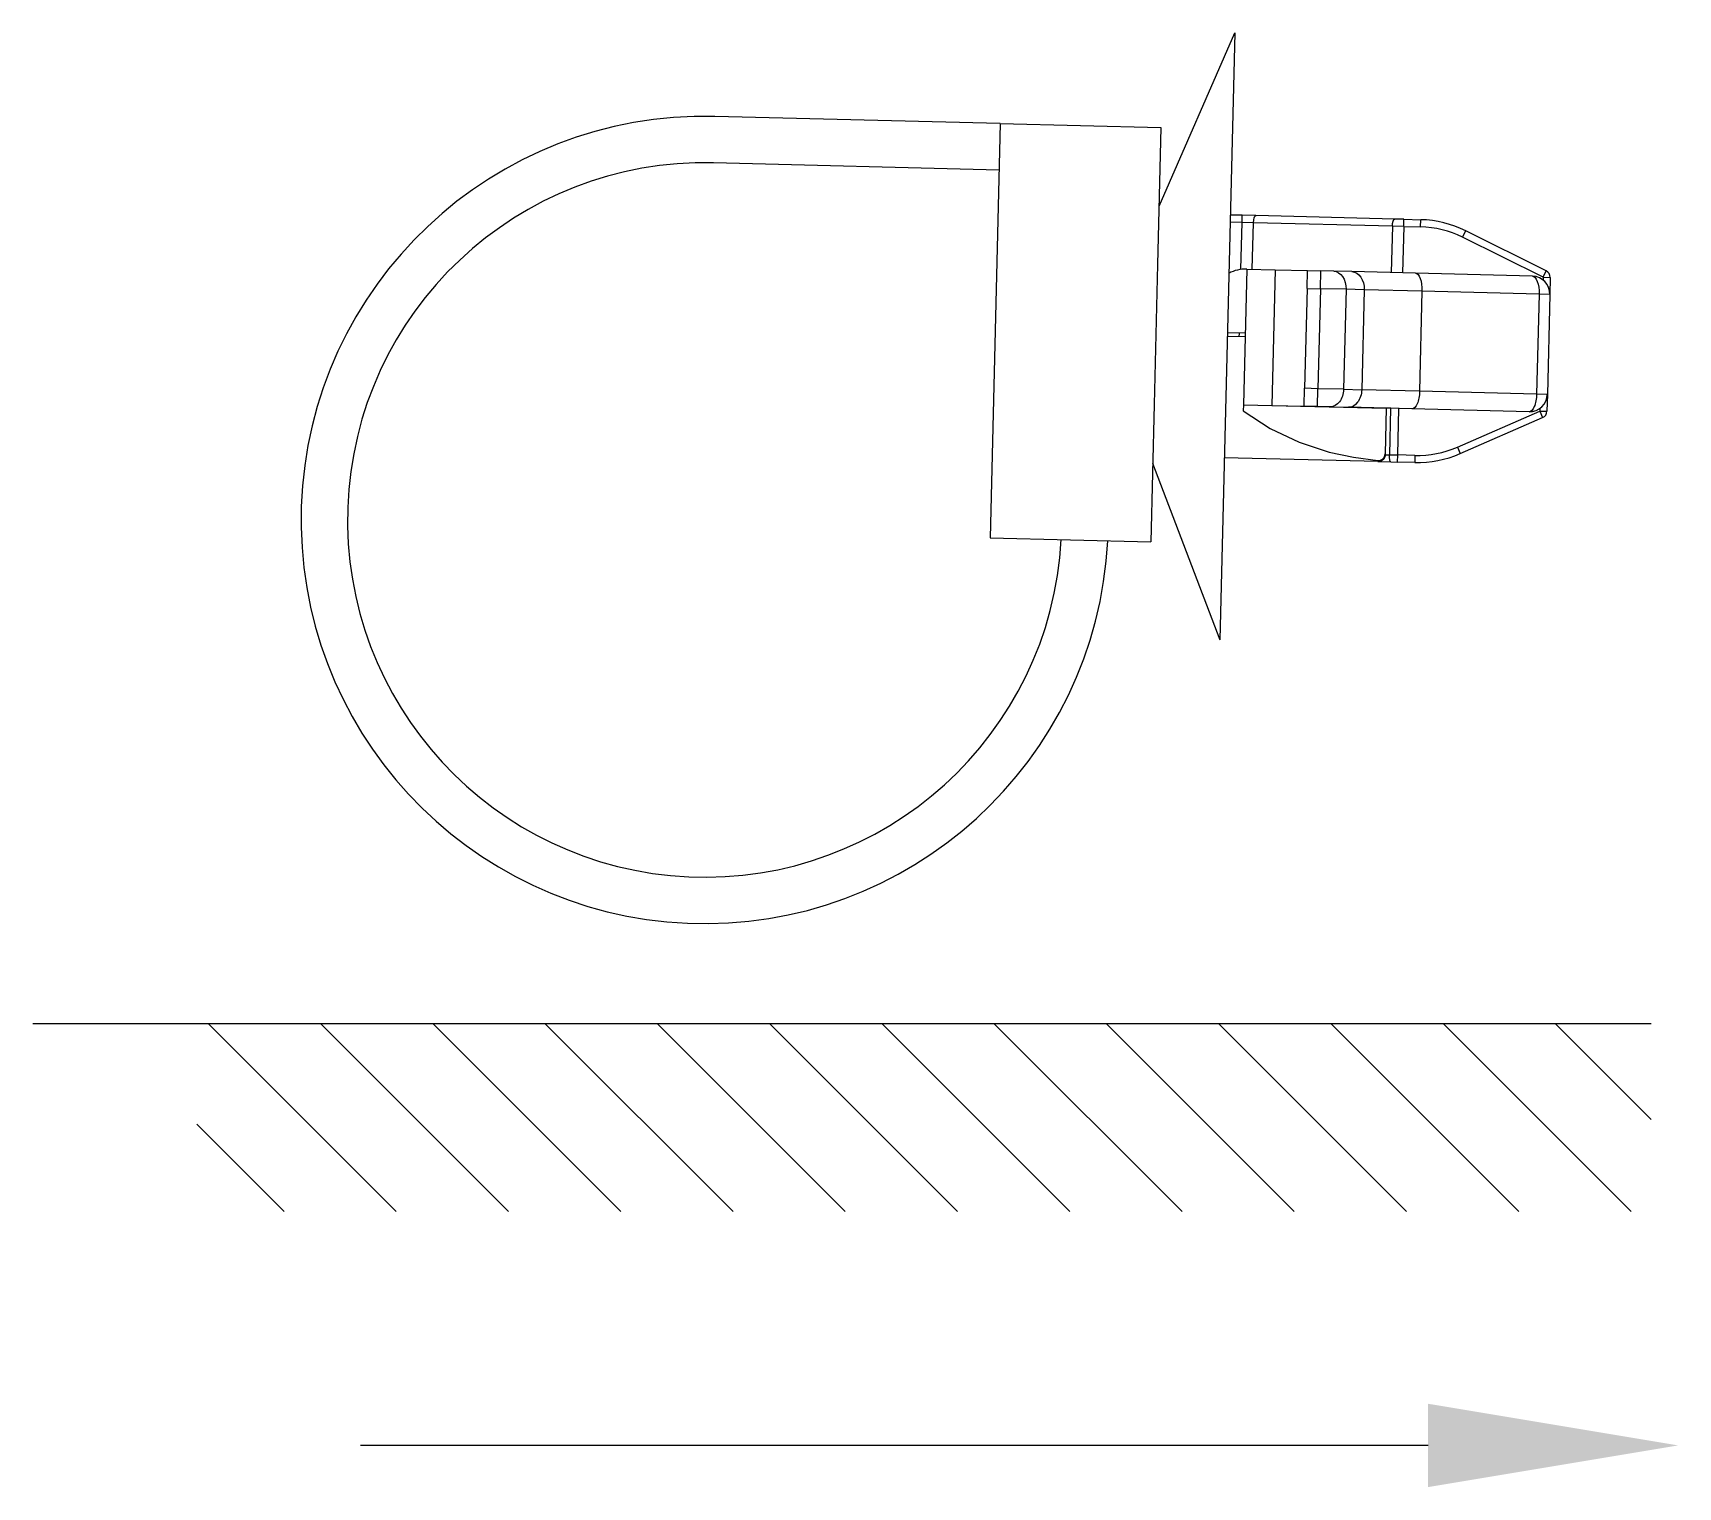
# Model space of a CAD drawing. Header units: inches. Extents: x 47316 to 59086, y 3141 to 11743.
# Drawn here: x 53176.23 to 53199.26, y 5782.88 to 5803.24 of the extents above; entities that cross this region are included whole.
import ezdxf

# ---------------------------------------------------------------- set-up
doc = ezdxf.new("R2010")
doc.units = ezdxf.units.IN
doc.header["$MEASUREMENT"] = 0

msp = doc.modelspace()

# ---------------------------------------------------------------- linework, layer by layer
at = {"color": 0, "linetype": 'ByBlock', "lineweight": -3, "ltscale": 0.132311}
for p, q in [((53191.996, 5800.815), (53193.056, 5803.239)), ((53191.906, 5797.216), (53192.845, 5794.742))]:
    msp.add_line(p, q, dxfattribs=at)
at = {"color": 0, "linetype": 'ByBlock', "lineweight": -3, "ltscale": 0.425}
msp.add_line((53193.056, 5803.239), (53192.845, 5794.742), dxfattribs=at)
at = {"color": 0, "linetype": 'ByBlock', "lineweight": -3, "ltscale": 0.2}
for p, q in [((53189.773, 5801.97), (53185.775, 5802.069)), ((53189.757, 5801.32), (53185.759, 5801.419))]:
    msp.add_line(p, q, dxfattribs=at)
at = {"color": 0, "linetype": 'ByBlock', "lineweight": -3, "ltscale": 0.289999}
msp.add_line((53189.773, 5801.97), (53189.63, 5796.172), dxfattribs=at)
at = {"color": 0, "linetype": 'ByBlock', "lineweight": -3, "ltscale": 0.1125}
for p, q in [((53189.773, 5801.97), (53192.023, 5801.914)), ((53189.63, 5796.172), (53191.879, 5796.116))]:
    msp.add_line(p, q, dxfattribs=at)
at = {"color": 0, "linetype": 'ByBlock', "lineweight": -3, "ltscale": 0.096026}
for p, q in [((53192.023, 5801.914), (53191.975, 5799.995)), ((53191.927, 5798.036), (53191.879, 5796.116))]:
    msp.add_line(p, q, dxfattribs=at)
at = {"color": 0, "linetype": 'ByBlock', "lineweight": -3, "ltscale": 0.008443}
for p, q in [((53193.159, 5800.586), (53192.99, 5800.59)), ((53193.162, 5800.686), (53192.993, 5800.69))]:
    msp.add_line(p, q, dxfattribs=at)
at = {"color": 0, "linetype": 'ByBlock', "lineweight": -3, "ltscale": 0.032832}
msp.add_line((53193.143, 5799.93), (53193.159, 5800.586), dxfattribs=at)
at = {"color": 0, "linetype": 'ByBlock', "lineweight": -3, "ltscale": 0.005}
for p, q in [((53193.159, 5800.586), (53193.162, 5800.686)), ((53195.421, 5800.53), (53195.423, 5800.63)), ((53195.657, 5800.524), (53195.659, 5800.624)), ((53196.245, 5800.378), (53196.29, 5800.468)), ((53197.372, 5799.818), (53197.417, 5799.907)), ((53197.372, 5799.818), (53197.472, 5799.815)), ((53197.326, 5797.946), (53197.426, 5797.943)), ((53197.326, 5797.946), (53197.366, 5797.854)), ((53195.333, 5797.331), (53195.331, 5797.231)), ((53195.577, 5797.325), (53195.575, 5797.225)), ((53196.173, 5797.442), (53196.213, 5797.35))]:
    msp.add_line(p, q, dxfattribs=at)
at = {"color": 0, "linetype": 'ByBlock', "lineweight": -3, "ltscale": 0.007906}
msp.add_line((53193.317, 5800.582), (53193.159, 5800.586), dxfattribs=at)
at = {"color": 0, "linetype": 'ByBlock', "lineweight": -3, "ltscale": 0.009488}
msp.add_line((53193.351, 5800.681), (53193.162, 5800.686), dxfattribs=at)
at = {"color": 0, "linetype": 'ByBlock', "lineweight": -3, "ltscale": 0.0325}
for p, q in [((53193.301, 5799.932), (53193.317, 5800.582)), ((53195.263, 5800.534), (53195.246, 5799.884)), ((53195.421, 5800.53), (53195.405, 5799.88)), ((53195.238, 5797.984), (53195.222, 5797.334)), ((53195.35, 5797.981), (53195.333, 5797.331))]:
    msp.add_line(p, q, dxfattribs=at)
at = {"color": 0, "linetype": 'ByBlock', "lineweight": -3, "ltscale": 0.097302}
for p, q in [((53195.263, 5800.534), (53193.317, 5800.582)), ((53195.297, 5800.633), (53193.351, 5800.681))]:
    msp.add_line(p, q, dxfattribs=at)
at = {"color": 0, "linetype": 'ByBlock', "lineweight": -3, "ltscale": 0.007907}
msp.add_line((53195.421, 5800.53), (53195.263, 5800.534), dxfattribs=at)
at = {"color": 0, "linetype": 'ByBlock', "lineweight": -3, "ltscale": 0.006325}
msp.add_line((53195.423, 5800.63), (53195.297, 5800.633), dxfattribs=at)
at = {"color": 0, "linetype": 'ByBlock', "lineweight": -3, "ltscale": 0.011804}
for p, q in [((53195.421, 5800.53), (53195.657, 5800.524)), ((53195.423, 5800.63), (53195.659, 5800.624))]:
    msp.add_line(p, q, dxfattribs=at)
at = {"color": 0, "linetype": 'ByBlock', "lineweight": -3, "ltscale": 0.062942}
for p, q in [((53197.417, 5799.907), (53196.29, 5800.468)), ((53196.213, 5797.35), (53197.366, 5797.854))]:
    msp.add_line(p, q, dxfattribs=at)
at = {"color": 0, "linetype": 'ByBlock', "lineweight": -3, "ltscale": 0.062941}
for p, q in [((53197.372, 5799.818), (53196.245, 5800.378)), ((53196.173, 5797.442), (53197.326, 5797.946))]:
    msp.add_line(p, q, dxfattribs=at)
at = {"color": 0, "linetype": 'ByBlock', "lineweight": -3, "ltscale": 0.097948}
msp.add_line((53191.975, 5799.995), (53191.927, 5798.036), dxfattribs=at)
at = {"color": 0, "linetype": 'ByBlock', "lineweight": -3, "ltscale": 0.095}
for p, q in [((53193.224, 5799.934), (53193.177, 5798.035)), ((53193.624, 5799.924), (53193.577, 5798.025))]:
    msp.add_line(p, q, dxfattribs=at)
at = {"color": 0, "linetype": 'ByBlock', "lineweight": -3, "ltscale": 0.02}
for p, q in [((53193.224, 5799.934), (53193.624, 5799.924)), ((53193.177, 5798.035), (53193.577, 5798.025))]:
    msp.add_line(p, q, dxfattribs=at)
at = {"color": 0, "linetype": 'ByBlock', "lineweight": -3, "ltscale": 0.022501}
for p, q in [((53193.624, 5799.924), (53194.074, 5799.913)), ((53193.577, 5798.025), (53194.027, 5798.014))]:
    msp.add_line(p, q, dxfattribs=at)
at = {"color": 0, "linetype": 'ByBlock', "lineweight": -3, "ltscale": 0.0125}
for p, q in [((53194.068, 5799.663), (53194.074, 5799.913)), ((53194.255, 5799.659), (53194.261, 5799.908)), ((53193.201, 5798.984), (53192.951, 5798.991)), ((53193.202, 5799.034), (53192.952, 5799.041)), ((53194.027, 5798.014), (53194.033, 5798.264)), ((53194.214, 5798.009), (53194.22, 5798.259))]:
    msp.add_line(p, q, dxfattribs=at)
at = {"color": 0, "linetype": 'ByBlock', "lineweight": -3, "ltscale": 0.009364}
for p, q in [((53194.074, 5799.913), (53194.261, 5799.908)), ((53194.068, 5799.663), (53194.255, 5799.659)), ((53194.22, 5798.259), (53194.033, 5798.264)), ((53194.214, 5798.009), (53194.027, 5798.014))]:
    msp.add_line(p, q, dxfattribs=at)
at = {"color": 0, "linetype": 'ByBlock', "lineweight": -3, "ltscale": 0.009006}
for p, q in [((53194.441, 5799.904), (53194.261, 5799.908)), ((53194.394, 5798.005), (53194.214, 5798.009))]:
    msp.add_line(p, q, dxfattribs=at)
at = {"color": 0, "linetype": 'ByBlock', "lineweight": -3, "ltscale": 0.012637}
for p, q in [((53194.694, 5799.898), (53194.441, 5799.904)), ((53194.868, 5799.643), (53194.615, 5799.65)), ((53194.58, 5798.25), (53194.833, 5798.244)), ((53194.394, 5798.005), (53194.647, 5797.998))]:
    msp.add_line(p, q, dxfattribs=at)
at = {"color": 0, "linetype": 'ByBlock', "lineweight": -3, "ltscale": 0.04455}
for p, q in [((53195.585, 5799.876), (53194.694, 5799.898)), ((53195.537, 5797.976), (53194.647, 5797.998))]:
    msp.add_line(p, q, dxfattribs=at)
at = {"color": 0, "linetype": 'ByBlock', "lineweight": -3, "ltscale": 0.081943}
for p, q in [((53197.223, 5799.835), (53195.585, 5799.876)), ((53197.316, 5799.583), (53195.677, 5799.623)), ((53197.281, 5798.183), (53195.643, 5798.224)), ((53197.176, 5797.936), (53195.537, 5797.976))]:
    msp.add_line(p, q, dxfattribs=at)
at = {"color": 0, "linetype": 'ByBlock', "lineweight": -3, "ltscale": 0.001816}
for p, q in [((53197.372, 5799.818), (53197.372, 5799.781)), ((53197.327, 5797.982), (53197.326, 5797.946))]:
    msp.add_line(p, q, dxfattribs=at)
at = {"color": 0, "linetype": 'ByBlock', "lineweight": -3, "ltscale": 0.011816}
for p, q in [((53197.472, 5799.815), (53197.467, 5799.579)), ((53197.432, 5798.179), (53197.426, 5797.943))]:
    msp.add_line(p, q, dxfattribs=at)
at = {"color": 0, "linetype": 'ByBlock', "lineweight": -3, "ltscale": 0.07}
for p, q in [((53194.068, 5799.663), (53194.033, 5798.264)), ((53194.255, 5799.659), (53194.22, 5798.259)), ((53194.615, 5799.65), (53194.58, 5798.25)), ((53194.868, 5799.643), (53194.833, 5798.244)), ((53195.677, 5799.623), (53195.643, 5798.224)), ((53197.316, 5799.583), (53197.281, 5798.183)), ((53197.467, 5799.579), (53197.432, 5798.179))]:
    msp.add_line(p, q, dxfattribs=at)
at = {"color": 0, "linetype": 'ByBlock', "lineweight": -3, "ltscale": 0.018011}
for p, q in [((53194.615, 5799.65), (53194.255, 5799.659)), ((53194.58, 5798.25), (53194.22, 5798.259))]:
    msp.add_line(p, q, dxfattribs=at)
at = {"color": 0, "linetype": 'ByBlock', "lineweight": -3, "ltscale": 0.0405}
for p, q in [((53195.677, 5799.623), (53194.868, 5799.643)), ((53195.643, 5798.224), (53194.833, 5798.244))]:
    msp.add_line(p, q, dxfattribs=at)
at = {"color": 0, "linetype": 'ByBlock', "lineweight": -3, "ltscale": 0.007544}
for p, q in [((53197.467, 5799.579), (53197.316, 5799.583)), ((53197.432, 5798.179), (53197.281, 5798.183))]:
    msp.add_line(p, q, dxfattribs=at)
at = {"color": 0, "linetype": 'ByBlock', "lineweight": -3, "ltscale": 0.0025}
msp.add_line((53193.119, 5798.986), (53193.121, 5799.036), dxfattribs=at)
at = {"color": 0, "linetype": 'ByBlock', "lineweight": -3, "ltscale": 0.004339}
msp.add_line((53193.177, 5798.035), (53193.175, 5797.948), dxfattribs=at)
at = {"color": 0, "linetype": 'ByBlock', "lineweight": -3}
for p, q in [((53193.175, 5797.948), (53193.554, 5797.7)), ((53193.554, 5797.7), (53193.957, 5797.508)), ((53193.957, 5797.508), (53194.378, 5797.371)), ((53194.378, 5797.371), (53194.716, 5797.299)), ((53194.716, 5797.299), (53195.058, 5797.253))]:
    msp.add_line(p, q, dxfattribs=at)
at = {"color": 0, "linetype": 'ByBlock', "lineweight": -3, "ltscale": 0.1}
msp.add_line((53193.177, 5798.035), (53195.176, 5797.985), dxfattribs=at)
at = {"color": 0, "linetype": 'ByBlock', "lineweight": -3, "ltscale": 0.031953}
msp.add_line((53195.176, 5797.985), (53195.161, 5797.346), dxfattribs=at)
at = {"color": 0, "linetype": 'ByBlock', "lineweight": -3, "ltscale": 0.003059}
msp.add_line((53195.238, 5797.984), (53195.176, 5797.985), dxfattribs=at)
at = {"color": 0, "linetype": 'ByBlock', "lineweight": -3, "ltscale": 0.000233459}
msp.add_line((53195.242, 5797.984), (53195.238, 5797.984), dxfattribs=at)
at = {"color": 0, "linetype": 'ByBlock', "lineweight": -3, "ltscale": 0.005363}
msp.add_line((53195.35, 5797.981), (53195.242, 5797.984), dxfattribs=at)
at = {"color": 0, "linetype": 'ByBlock', "lineweight": -3, "ltscale": 0.107719}
msp.add_line((53195.062, 5797.238), (53192.909, 5797.291), dxfattribs=at)
at = {"color": 0, "linetype": 'ByBlock', "lineweight": -3, "ltscale": 0.000715637}
msp.add_line((53195.058, 5797.253), (53195.058, 5797.239), dxfattribs=at)
at = {"color": 0, "linetype": 'ByBlock', "lineweight": -3, "ltscale": 0.00896}
msp.add_line((53195.062, 5797.238), (53195.241, 5797.233), dxfattribs=at)
at = {"color": 0, "linetype": 'ByBlock', "lineweight": -3, "ltscale": 0.000495148}
msp.add_line((53195.161, 5797.346), (53195.16, 5797.336), dxfattribs=at)
at = {"color": 0, "linetype": 'ByBlock', "lineweight": -3, "ltscale": 9.0198e-05}
msp.add_line((53195.16, 5797.336), (53195.162, 5797.335), dxfattribs=at)
at = {"color": 0, "linetype": 'ByBlock', "lineweight": -3, "ltscale": 0.002986}
msp.add_line((53195.162, 5797.335), (53195.222, 5797.334), dxfattribs=at)
at = {"color": 0, "linetype": 'ByBlock', "lineweight": -3, "ltscale": 0.005597}
msp.add_line((53195.222, 5797.334), (53195.333, 5797.331), dxfattribs=at)
at = {"color": 0, "linetype": 'ByBlock', "lineweight": -3, "ltscale": 0.012206}
for p, q in [((53195.577, 5797.325), (53195.333, 5797.331)), ((53195.575, 5797.225), (53195.331, 5797.231))]:
    msp.add_line(p, q, dxfattribs=at)
at = {"color": 0, "linetype": 'ByBlock', "lineweight": -3, "ltscale": 0.004477}
msp.add_line((53195.241, 5797.233), (53195.331, 5797.231), dxfattribs=at)
at = {"color": 0, "lineweight": -3}
for p, q in [((53198.886, 5789.369), (53176.23, 5789.369, 0)), ((53181.317, 5786.74), (53178.689, 5789.369)), ((53182.889, 5786.74), (53180.261, 5789.369)), ((53184.46, 5786.74), (53181.832, 5789.369)), ((53186.032, 5786.74), (53183.404, 5789.369)), ((53187.604, 5786.74), (53184.975, 5789.369)), ((53189.175, 5786.74), (53186.547, 5789.369)), ((53190.747, 5786.74), (53188.118, 5789.369)), ((53192.318, 5786.74), (53189.69, 5789.369)), ((53193.89, 5786.74), (53191.262, 5789.369)), ((53195.461, 5786.74), (53192.833, 5789.369)), ((53197.033, 5786.74), (53194.405, 5789.369)), ((53198.604, 5786.74), (53195.976, 5789.369)), ((53198.886, 5788.03), (53197.548, 5789.369)), ((53179.746, 5786.74), (53178.524, 5787.962))]:
    msp.add_line(p, q, dxfattribs=at)
msp.add_line((53195.763, 5783.466), (53180.815, 5783.466))
at = {"color": 0, "linetype": 'ByBlock', "lineweight": -3}
for centre, radius, start, end in [((53185.635, 5796.421), 5.65, 88.5813, 357.06), ((53185.635, 5796.421), 5, 88.5813, 356.8621), ((53195.622, 5799.125), 1.4, 63.5644, 88.5813), ((53195.622, 5799.125), 1.5, 63.5644, 88.5813), ((53193.212, 5799.434), 0.5, 88.5813, 118.5813), ((53197.217, 5799.585), 0.25, 358.5813, 88.5813), ((53197.372, 5799.818), 0.1, 358.5813, 63.5644), ((53197.182, 5798.186), 0.25, 268.5813, 358.5813), ((53197.326, 5797.946), 0.1, 293.5982, 358.5813), ((53195.067, 5797.346), 0.0931, 264.5049, 0.1819), ((53195.06, 5797.339), 0.0999, 268.524, 358.5239), ((53195.061, 5797.242), 0.00433, 224.1906, 287.4189), ((53195.612, 5798.725), 1.5, 268.5813, 293.5982), ((53195.612, 5798.725), 1.4, 268.5813, 293.5982)]:
    msp.add_arc(centre, radius, start, end, dxfattribs=at)
at = {"color": 0, "linetype": 'ByBlock', "lineweight": -3, "extrusion": (0, 0, -1)}
for centre, major_axis, ratio, start_param, end_param in [((53193.349, 5800.581), (0.0025, 0.1), 0.316228, 4.712389, 6.283185), ((53195.294, 5800.533), (0.0025, 0.1), 0.316228, 4.712389, 6.283185), ((53194.435, 5799.654), (0.006, 0.25), 0.720438, 0, 1.570796), ((53194.688, 5799.648), (0.006, 0.25), 0.720438, 0, 1.570796), ((53195.578, 5799.626), (0.006, 0.25), 0.396439, -6.283185, -4.712389), ((53197.217, 5799.585), (0.006, 0.25), 0.396439, -6.283185, -4.712389), ((53194.4, 5798.255), (0.006, 0.25), 0.720438, 1.570796, 3.141593), ((53194.653, 5798.248), (0.006, 0.25), 0.720438, 1.570796, 3.141593), ((53195.544, 5798.226), (0.006, 0.25), 0.396439, 1.570796, 3.141593), ((53197.182, 5798.186), (0.006, 0.25), 0.396439, 1.570796, 3.141593), ((53195.065, 5797.338), (0.0025, 0.1), 0.97071, 1.570796, 3.141593), ((53195.244, 5797.333), (0.0025, 0.1), 0.22389, 3.141593, 4.712389)]:
    msp.add_ellipse(centre, major_axis=major_axis, ratio=ratio, start_param=start_param, end_param=end_param, dxfattribs=at)
msp.add_solid([(53195.763, 5784.049), (53199.263, 5783.466), (53195.763, 5782.883)])

doc.saveas('drawing.dxf')
